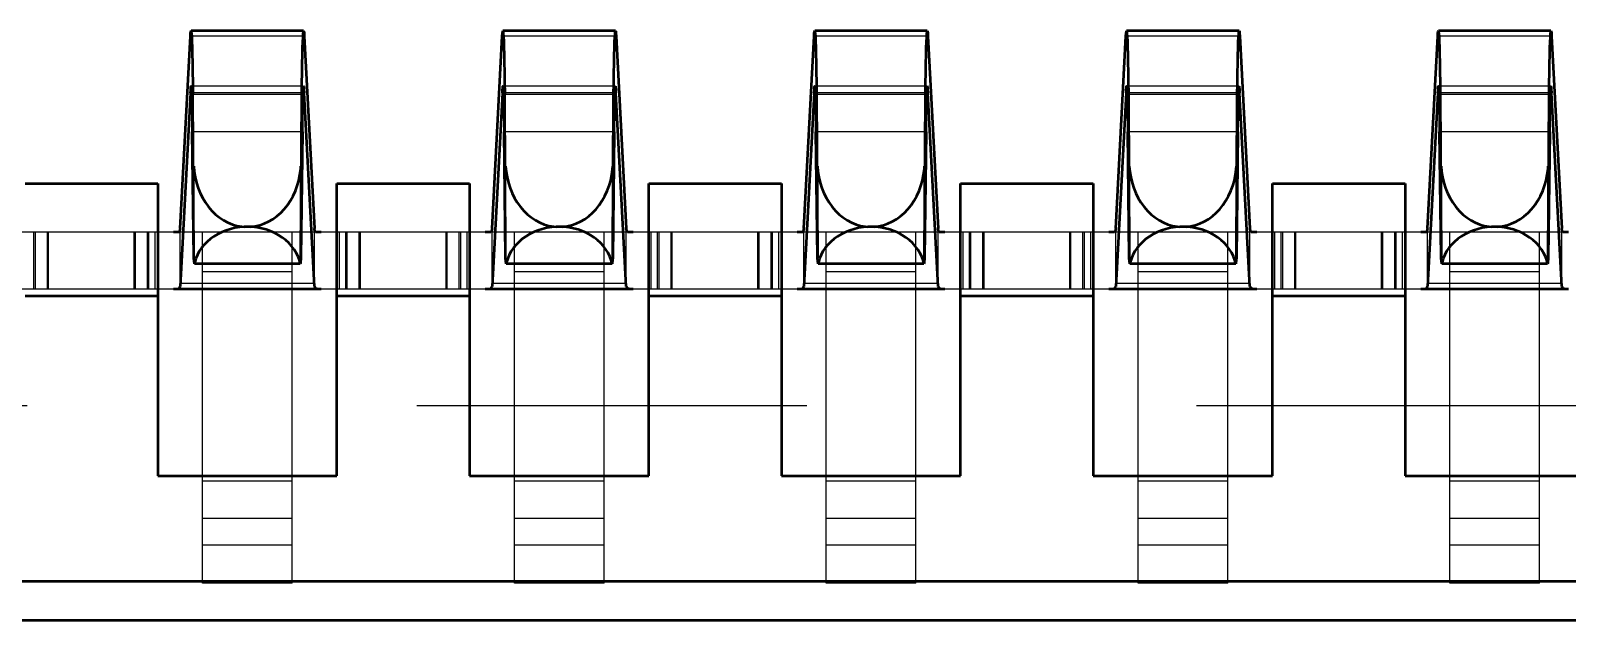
# Model space of a CAD drawing. Header units: millimetres. Extents: x -27 to 31.5, y -2.8 to 12.3.
# Drawn here: x 2.244 to 6.186, y -2.8 to -1.288 of the extents above; entities that cross this region are included whole.
import ezdxf

# ---------------------------------------------------------------- set-up
doc = ezdxf.new("R2010")
doc.units = ezdxf.units.MM
doc.linetypes.add('Dashed', pattern=[2, 1, -1])
for name, color, linetype, lineweight in [('AM_0', 7, 'Continuous', 50), ('AM_4', 3, 'Continuous', 25), ('AM_9', 6, 'Dashed', 25)]:
    doc.layers.add(name, color=color, linetype=linetype, lineweight=lineweight)

# ---------------------------------------------------------------- blocks, each defined once
blk = doc.blocks.new('1_ERF8_C_211_05_0_060PN_0_in_ERF8_060_05_0_L_DV_TR_4')
at = {"layer": 'AM_0'}
for p, q in [((2.9444, -1.288), (2.6556, -1.288)), ((3.7444, -1.288), (3.4556, -1.288)), ((4.5444, -1.288), (4.2556, -1.288)), ((5.3444, -1.288), (5.0556, -1.288)), ((6.1444, -1.288), (5.8556, -1.288)), ((2.6278, -1.7948), (2.654, -1.302)), ((2.946, -1.302), (2.9722, -1.7948)), ((3.4278, -1.7948), (3.454, -1.302)), ((3.746, -1.302), (3.7722, -1.7948)), ((4.2278, -1.7948), (4.254, -1.302)), ((4.546, -1.302), (4.5722, -1.7948)), ((5.0278, -1.7948), (5.054, -1.302)), ((5.346, -1.302), (5.3722, -1.7948)), ((5.8278, -1.7948), (5.854, -1.302)), ((6.146, -1.302), (6.1722, -1.7948)), ((2.6545, -1.447), (2.6278, -1.9438)), ((2.6571, -1.447), (2.6545, -1.447)), ((2.6625, -1.8698), (2.6604, -1.4519)), ((2.9375, -1.8698), (2.9396, -1.4519)), ((2.9455, -1.447), (2.9429, -1.447)), ((2.9722, -1.9438), (2.9455, -1.447)), ((3.4545, -1.447), (3.4278, -1.9438)), ((3.4571, -1.447), (3.4545, -1.447)), ((3.4625, -1.8698), (3.4604, -1.4519)), ((3.7375, -1.8698), (3.7396, -1.4519)), ((3.7455, -1.447), (3.7429, -1.447)), ((3.7722, -1.9438), (3.7455, -1.447)), ((4.2545, -1.447), (4.2278, -1.9438)), ((4.2571, -1.447), (4.2545, -1.447)), ((4.2604, -1.4519), (4.2625, -1.8698)), ((4.5375, -1.8698), (4.5396, -1.4519)), ((4.5455, -1.447), (4.5429, -1.447)), ((4.5722, -1.9438), (4.5455, -1.447)), ((5.0545, -1.447), (5.0278, -1.9438)), ((5.0571, -1.447), (5.0545, -1.447)), ((5.0604, -1.4519), (5.0625, -1.8698)), ((5.3375, -1.8698), (5.3396, -1.4519)), ((5.3455, -1.447), (5.3429, -1.447)), ((5.3722, -1.9438), (5.3455, -1.447)), ((5.8545, -1.447), (5.8278, -1.9438)), ((5.8571, -1.447), (5.8545, -1.447)), ((5.8604, -1.4519), (5.8625, -1.8698)), ((6.1375, -1.8698), (6.1396, -1.4519)), ((6.1455, -1.447), (6.1429, -1.447)), ((6.1722, -1.9438), (6.1455, -1.447)), ((2.6625, -1.8698), (2.6588, -1.547)), ((2.9412, -1.547), (2.9375, -1.8698)), ((3.4625, -1.8698), (3.4588, -1.547)), ((3.7412, -1.547), (3.7375, -1.8698)), ((4.2625, -1.8698), (4.2588, -1.547)), ((4.5412, -1.547), (4.5375, -1.8698)), ((5.0625, -1.8698), (5.0588, -1.547)), ((5.3412, -1.547), (5.3375, -1.8698)), ((5.8625, -1.8698), (5.8588, -1.547)), ((6.1412, -1.547), (6.1375, -1.8698)), ((2.6249, -1.805), (2.6104, -1.805)), ((2.8081, -1.791), (2.7919, -1.791)), ((2.9896, -1.805), (2.9751, -1.805)), ((3.4249, -1.805), (3.4104, -1.805)), ((3.6081, -1.791), (3.5919, -1.791)), ((3.7896, -1.805), (3.7751, -1.805)), ((4.2249, -1.805), (4.2104, -1.805)), ((4.4081, -1.791), (4.3919, -1.791)), ((4.5896, -1.805), (4.5751, -1.805)), ((5.0249, -1.805), (5.0104, -1.805)), ((5.2081, -1.791), (5.1919, -1.791)), ((5.3896, -1.805), (5.3751, -1.805)), ((5.8249, -1.805), (5.8104, -1.805)), ((6.0081, -1.791), (5.9919, -1.791)), ((6.1896, -1.805), (6.1751, -1.805)), ((2.9359, -1.886), (2.6641, -1.886)), ((3.7359, -1.886), (3.4641, -1.886)), ((4.5359, -1.886), (4.2641, -1.886)), ((5.3359, -1.886), (5.0641, -1.886)), ((6.1359, -1.886), (5.8641, -1.886)), ((2.6104, -1.95), (2.9896, -1.95)), ((2.6172, -1.95), (2.6183, -1.95)), ((2.9817, -1.95), (2.9828, -1.95)), ((3.4104, -1.95), (3.7896, -1.95)), ((3.4172, -1.95), (3.4183, -1.95)), ((3.7817, -1.95), (3.7828, -1.95)), ((4.2104, -1.95), (4.582, -1.95)), ((4.2172, -1.95), (4.2183, -1.95)), ((4.218, -1.95), (4.5896, -1.95)), ((4.5817, -1.95), (4.5828, -1.95)), ((5.0104, -1.95), (5.382, -1.95)), ((5.0172, -1.95), (5.0183, -1.95)), ((5.018, -1.95), (5.3896, -1.95)), ((5.3817, -1.95), (5.3828, -1.95)), ((5.8104, -1.95), (6.182, -1.95)), ((5.8172, -1.95), (5.8183, -1.95)), ((5.818, -1.95), (6.1896, -1.95)), ((6.1817, -1.95), (6.1828, -1.95))]:
    blk.add_line(p, q, dxfattribs=at)
for points in [[(2.654, -1.302), (2.6545, -1.294), (2.6551, -1.2893), (2.6556, -1.288)], [(2.6556, -1.288), (2.6561, -1.2897), (2.6567, -1.2948), (2.6572, -1.3032), (2.6577, -1.315), (2.6582, -1.33), (2.6587, -1.3481), (2.6592, -1.3692), (2.6596, -1.393), (2.66, -1.4195), (2.6604, -1.4484), (2.6604, -1.4519)], [(2.9396, -1.4519), (2.94, -1.4227), (2.9404, -1.396), (2.9408, -1.3718), (2.9412, -1.3504), (2.9417, -1.3319), (2.9422, -1.3166), (2.9428, -1.3044), (2.9433, -1.2956), (2.9438, -1.2901), (2.9444, -1.288), (2.9444, -1.288)], [(2.9444, -1.288), (2.945, -1.2896), (2.9455, -1.2946), (2.946, -1.302)], [(3.454, -1.302), (3.4545, -1.294), (3.4551, -1.2893), (3.4556, -1.288)], [(3.4556, -1.288), (3.4561, -1.2897), (3.4567, -1.2948), (3.4572, -1.3032), (3.4577, -1.315), (3.4582, -1.33), (3.4587, -1.3481), (3.4592, -1.3692), (3.4596, -1.393), (3.46, -1.4195), (3.4604, -1.4484), (3.4604, -1.4519)], [(3.7396, -1.4519), (3.74, -1.4227), (3.7404, -1.396), (3.7408, -1.3718), (3.7412, -1.3504), (3.7417, -1.3319), (3.7422, -1.3166), (3.7428, -1.3044), (3.7433, -1.2956), (3.7438, -1.2901), (3.7444, -1.288), (3.7444, -1.288)], [(3.7444, -1.288), (3.745, -1.2896), (3.7455, -1.2946), (3.746, -1.302)], [(4.254, -1.302), (4.2545, -1.294), (4.2551, -1.2893), (4.2556, -1.288)], [(4.2556, -1.288), (4.2561, -1.2897), (4.2567, -1.2948), (4.2572, -1.3032), (4.2577, -1.315), (4.2582, -1.33), (4.2587, -1.3481), (4.2592, -1.3692), (4.2596, -1.393), (4.26, -1.4195), (4.2604, -1.4484), (4.2604, -1.4519)], [(4.5396, -1.4519), (4.54, -1.4227), (4.5404, -1.396), (4.5408, -1.3718), (4.5412, -1.3504), (4.5417, -1.3319), (4.5422, -1.3166), (4.5428, -1.3044), (4.5433, -1.2956), (4.5438, -1.2901), (4.5444, -1.288), (4.5444, -1.288)], [(4.5444, -1.288), (4.545, -1.2896), (4.5455, -1.2946), (4.546, -1.302)], [(5.054, -1.302), (5.0545, -1.294), (5.0551, -1.2893), (5.0556, -1.288)], [(5.0556, -1.288), (5.0561, -1.2897), (5.0567, -1.2948), (5.0572, -1.3032), (5.0577, -1.315), (5.0582, -1.33), (5.0587, -1.3481), (5.0592, -1.3692), (5.0596, -1.393), (5.06, -1.4195), (5.0604, -1.4484), (5.0604, -1.4519)], [(5.3396, -1.4519), (5.34, -1.4227), (5.3404, -1.396), (5.3408, -1.3718), (5.3412, -1.3504), (5.3417, -1.3319), (5.3422, -1.3166), (5.3428, -1.3044), (5.3433, -1.2956), (5.3438, -1.2901), (5.3444, -1.288), (5.3444, -1.288)], [(5.3444, -1.288), (5.345, -1.2896), (5.3455, -1.2946), (5.346, -1.302)], [(5.854, -1.302), (5.8545, -1.294), (5.8551, -1.2893), (5.8556, -1.288)], [(5.8556, -1.288), (5.8561, -1.2897), (5.8567, -1.2948), (5.8572, -1.3032), (5.8577, -1.315), (5.8582, -1.33), (5.8587, -1.3481), (5.8592, -1.3692), (5.8596, -1.393), (5.86, -1.4195), (5.8604, -1.4484), (5.8604, -1.4519)], [(6.1396, -1.4519), (6.14, -1.4227), (6.1404, -1.396), (6.1408, -1.3718), (6.1412, -1.3504), (6.1417, -1.3319), (6.1422, -1.3166), (6.1428, -1.3044), (6.1433, -1.2956), (6.1438, -1.2901), (6.1444, -1.288), (6.1444, -1.288)], [(6.1444, -1.288), (6.145, -1.2896), (6.1455, -1.2946), (6.146, -1.302)], [(2.6545, -1.447), (2.6548, -1.44), (2.6551, -1.4348), (2.6554, -1.4316), (2.6557, -1.4302), (2.6558, -1.4302)], [(2.6558, -1.4302), (2.6561, -1.4312), (2.6564, -1.4341), (2.6567, -1.4389), (2.657, -1.4457), (2.6573, -1.4542), (2.6576, -1.4645), (2.6578, -1.4765), (2.6581, -1.4901), (2.6583, -1.5052), (2.6585, -1.5217), (2.6587, -1.5394), (2.6588, -1.547)], [(2.9412, -1.547), (2.9414, -1.5288), (2.9416, -1.5118), (2.9418, -1.4961), (2.9421, -1.4819), (2.9423, -1.4693), (2.9426, -1.4582), (2.9429, -1.449), (2.9432, -1.4415), (2.9435, -1.4359), (2.9438, -1.4322), (2.9441, -1.4304), (2.9442, -1.4302)], [(2.9442, -1.4302), (2.9445, -1.4312), (2.9448, -1.4341), (2.9451, -1.4389), (2.9454, -1.4457), (2.9455, -1.447)], [(3.4545, -1.447), (3.4548, -1.44), (3.4551, -1.4348), (3.4554, -1.4316), (3.4557, -1.4302), (3.4558, -1.4302)], [(3.4558, -1.4302), (3.4561, -1.4312), (3.4564, -1.4341), (3.4567, -1.4389), (3.457, -1.4457), (3.4573, -1.4542), (3.4576, -1.4645), (3.4578, -1.4765), (3.4581, -1.4901), (3.4583, -1.5052), (3.4585, -1.5217), (3.4587, -1.5394), (3.4588, -1.547)], [(3.7412, -1.547), (3.7414, -1.5288), (3.7416, -1.5118), (3.7418, -1.4961), (3.7421, -1.4819), (3.7423, -1.4693), (3.7426, -1.4582), (3.7429, -1.449), (3.7432, -1.4415), (3.7435, -1.4359), (3.7438, -1.4322), (3.7441, -1.4304), (3.7442, -1.4302)], [(3.7442, -1.4302), (3.7445, -1.4312), (3.7448, -1.4341), (3.7451, -1.4389), (3.7454, -1.4457), (3.7455, -1.447)], [(4.2545, -1.447), (4.2548, -1.44), (4.2551, -1.4348), (4.2554, -1.4316), (4.2557, -1.4302), (4.2558, -1.4302)], [(4.2558, -1.4302), (4.2561, -1.4312), (4.2564, -1.4341), (4.2567, -1.4389), (4.257, -1.4457), (4.2573, -1.4542), (4.2576, -1.4645), (4.2578, -1.4765), (4.2581, -1.4901), (4.2583, -1.5052), (4.2585, -1.5217), (4.2587, -1.5394), (4.2588, -1.547)], [(4.5412, -1.547), (4.5414, -1.5288), (4.5416, -1.5118), (4.5418, -1.4961), (4.5421, -1.4819), (4.5423, -1.4693), (4.5426, -1.4582), (4.5429, -1.449), (4.5432, -1.4415), (4.5435, -1.4359), (4.5438, -1.4322), (4.5441, -1.4304), (4.5442, -1.4302)], [(4.5442, -1.4302), (4.5445, -1.4312), (4.5448, -1.4341), (4.5451, -1.4389), (4.5454, -1.4457), (4.5455, -1.447)], [(5.0545, -1.447), (5.0548, -1.44), (5.0551, -1.4348), (5.0554, -1.4316), (5.0557, -1.4302), (5.0558, -1.4302)], [(5.0558, -1.4302), (5.0561, -1.4312), (5.0564, -1.4341), (5.0567, -1.4389), (5.057, -1.4457), (5.0573, -1.4542), (5.0576, -1.4645), (5.0578, -1.4765), (5.0581, -1.4901), (5.0583, -1.5052), (5.0585, -1.5217), (5.0587, -1.5394), (5.0588, -1.547)], [(5.3412, -1.547), (5.3414, -1.5288), (5.3416, -1.5118), (5.3418, -1.4961), (5.3421, -1.4819), (5.3423, -1.4693), (5.3426, -1.4582), (5.3429, -1.449), (5.3432, -1.4415), (5.3435, -1.4359), (5.3438, -1.4322), (5.3441, -1.4304), (5.3442, -1.4302)], [(5.3442, -1.4302), (5.3445, -1.4312), (5.3448, -1.4341), (5.3451, -1.4389), (5.3454, -1.4457), (5.3455, -1.447)], [(5.8545, -1.447), (5.8548, -1.44), (5.8551, -1.4348), (5.8554, -1.4316), (5.8557, -1.4302), (5.8558, -1.4302)], [(5.8558, -1.4302), (5.8561, -1.4312), (5.8564, -1.4341), (5.8567, -1.4389), (5.857, -1.4457), (5.8573, -1.4542), (5.8576, -1.4645), (5.8578, -1.4765), (5.8581, -1.4901), (5.8583, -1.5052), (5.8585, -1.5217), (5.8587, -1.5394), (5.8588, -1.547)], [(6.1412, -1.547), (6.1414, -1.5288), (6.1416, -1.5118), (6.1418, -1.4961), (6.1421, -1.4819), (6.1423, -1.4693), (6.1426, -1.4582), (6.1429, -1.449), (6.1432, -1.4415), (6.1435, -1.4359), (6.1438, -1.4322), (6.1441, -1.4304), (6.1442, -1.4302)], [(6.1442, -1.4302), (6.1445, -1.4312), (6.1448, -1.4341), (6.1451, -1.4389), (6.1454, -1.4457), (6.1455, -1.447)], [(2.6625, -1.6351), (2.6638, -1.6496), (2.6662, -1.6639), (2.6696, -1.6779), (2.6739, -1.6915), (2.6793, -1.7046), (2.6855, -1.7171), (2.6926, -1.7288), (2.7006, -1.7398), (2.7092, -1.7499), (2.7186, -1.759), (2.7286, -1.7671), (2.7392, -1.7741), (2.7502, -1.78), (2.7616, -1.7847), (2.7733, -1.7881), (2.7851, -1.7903), (2.7919, -1.791)], [(2.8081, -1.791), (2.8201, -1.7895), (2.8319, -1.7867), (2.8435, -1.7828), (2.8547, -1.7775), (2.8655, -1.7712), (2.8758, -1.7637), (2.8856, -1.7551), (2.8947, -1.7456), (2.903, -1.7351), (2.9106, -1.7238), (2.9174, -1.7117), (2.9232, -1.6989), (2.9281, -1.6856), (2.9321, -1.6718), (2.935, -1.6576), (2.9369, -1.6432), (2.9375, -1.6351)], [(3.4625, -1.6351), (3.4638, -1.6496), (3.4662, -1.6639), (3.4696, -1.6779), (3.4739, -1.6915), (3.4793, -1.7046), (3.4855, -1.7171), (3.4926, -1.7288), (3.5006, -1.7398), (3.5092, -1.7499), (3.5186, -1.759), (3.5286, -1.7671), (3.5392, -1.7741), (3.5502, -1.78), (3.5616, -1.7847), (3.5733, -1.7881), (3.5851, -1.7903), (3.5919, -1.791)], [(3.6081, -1.791), (3.6201, -1.7895), (3.6319, -1.7867), (3.6435, -1.7828), (3.6547, -1.7775), (3.6655, -1.7712), (3.6758, -1.7637), (3.6856, -1.7551), (3.6947, -1.7456), (3.703, -1.7351), (3.7106, -1.7238), (3.7174, -1.7117), (3.7232, -1.6989), (3.7281, -1.6856), (3.7321, -1.6718), (3.735, -1.6576), (3.7369, -1.6432), (3.7375, -1.6351)], [(4.2625, -1.6351), (4.2638, -1.6496), (4.2662, -1.6639), (4.2696, -1.6779), (4.2739, -1.6915), (4.2793, -1.7046), (4.2855, -1.7171), (4.2926, -1.7288), (4.3006, -1.7398), (4.3092, -1.7499), (4.3186, -1.759), (4.3286, -1.7671), (4.3392, -1.7741), (4.3502, -1.78), (4.3616, -1.7847), (4.3733, -1.7881), (4.3851, -1.7903), (4.3919, -1.791)], [(4.4081, -1.791), (4.4201, -1.7895), (4.4319, -1.7867), (4.4435, -1.7828), (4.4547, -1.7775), (4.4655, -1.7712), (4.4758, -1.7637), (4.4856, -1.7551), (4.4947, -1.7456), (4.503, -1.7351), (4.5106, -1.7238), (4.5174, -1.7117), (4.5232, -1.6989), (4.5281, -1.6856), (4.5321, -1.6718), (4.535, -1.6576), (4.5369, -1.6432), (4.5375, -1.6351)], [(5.0625, -1.6351), (5.0638, -1.6496), (5.0662, -1.6639), (5.0696, -1.6779), (5.0739, -1.6915), (5.0793, -1.7046), (5.0855, -1.7171), (5.0926, -1.7288), (5.1006, -1.7398), (5.1092, -1.7499), (5.1186, -1.759), (5.1286, -1.7671), (5.1392, -1.7741), (5.1502, -1.78), (5.1616, -1.7847), (5.1733, -1.7881), (5.1851, -1.7903), (5.1919, -1.791)], [(5.2081, -1.791), (5.2201, -1.7895), (5.2319, -1.7867), (5.2435, -1.7828), (5.2547, -1.7775), (5.2655, -1.7712), (5.2758, -1.7637), (5.2856, -1.7551), (5.2947, -1.7456), (5.303, -1.7351), (5.3106, -1.7238), (5.3174, -1.7117), (5.3232, -1.6989), (5.3281, -1.6856), (5.3321, -1.6718), (5.335, -1.6576), (5.3369, -1.6432), (5.3375, -1.6351)], [(5.8625, -1.6351), (5.8638, -1.6496), (5.8662, -1.6639), (5.8696, -1.6779), (5.8739, -1.6915), (5.8793, -1.7046), (5.8855, -1.7171), (5.8926, -1.7288), (5.9006, -1.7398), (5.9092, -1.7499), (5.9186, -1.759), (5.9286, -1.7671), (5.9392, -1.7741), (5.9502, -1.78), (5.9616, -1.7847), (5.9733, -1.7881), (5.9851, -1.7903), (5.9919, -1.791)], [(6.0081, -1.791), (6.0201, -1.7895), (6.0319, -1.7867), (6.0435, -1.7828), (6.0547, -1.7775), (6.0655, -1.7712), (6.0758, -1.7637), (6.0856, -1.7551), (6.0947, -1.7456), (6.103, -1.7351), (6.1106, -1.7238), (6.1174, -1.7117), (6.1232, -1.6989), (6.1281, -1.6856), (6.1321, -1.6718), (6.135, -1.6576), (6.1369, -1.6432), (6.1375, -1.6351)], [(2.6278, -1.7948), (2.6262, -1.802), (2.6249, -1.805)], [(2.7919, -1.791), (2.7799, -1.792), (2.7681, -1.7939), (2.7565, -1.7966), (2.7453, -1.8002), (2.7345, -1.8045), (2.7242, -1.8096), (2.7144, -1.8154), (2.7053, -1.8219), (2.697, -1.829), (2.6894, -1.8367), (2.6826, -1.845), (2.6768, -1.8536), (2.6719, -1.8627), (2.6679, -1.8721), (2.665, -1.8817), (2.6641, -1.886)], [(2.9359, -1.886), (2.9335, -1.8763), (2.93, -1.8668), (2.9255, -1.8576), (2.92, -1.8487), (2.9137, -1.8403), (2.9064, -1.8323), (2.8984, -1.825), (2.8896, -1.8182), (2.8802, -1.812), (2.8701, -1.8066), (2.8595, -1.802), (2.8484, -1.7981), (2.837, -1.795), (2.8253, -1.7927), (2.8134, -1.7913), (2.8081, -1.791)], [(2.9751, -1.805), (2.9726, -1.7978), (2.9722, -1.7948)], [(3.4278, -1.7948), (3.4262, -1.802), (3.4249, -1.805)], [(3.5919, -1.791), (3.5799, -1.792), (3.5681, -1.7939), (3.5565, -1.7966), (3.5453, -1.8002), (3.5345, -1.8045), (3.5242, -1.8096), (3.5144, -1.8154), (3.5053, -1.8219), (3.497, -1.829), (3.4894, -1.8367), (3.4826, -1.845), (3.4768, -1.8536), (3.4719, -1.8627), (3.4679, -1.8721), (3.465, -1.8817), (3.4641, -1.886)], [(3.7359, -1.886), (3.7335, -1.8763), (3.73, -1.8668), (3.7255, -1.8576), (3.72, -1.8487), (3.7137, -1.8403), (3.7064, -1.8323), (3.6984, -1.825), (3.6896, -1.8182), (3.6802, -1.812), (3.6701, -1.8066), (3.6595, -1.802), (3.6484, -1.7981), (3.637, -1.795), (3.6253, -1.7927), (3.6134, -1.7913), (3.6081, -1.791)], [(3.7751, -1.805), (3.7726, -1.7978), (3.7722, -1.7948)], [(4.2278, -1.7948), (4.2262, -1.802), (4.2249, -1.805)], [(4.3919, -1.791), (4.3799, -1.792), (4.3681, -1.7939), (4.3565, -1.7966), (4.3453, -1.8002), (4.3345, -1.8045), (4.3242, -1.8096), (4.3144, -1.8154), (4.3053, -1.8219), (4.297, -1.829), (4.2894, -1.8367), (4.2826, -1.845), (4.2768, -1.8536), (4.2719, -1.8627), (4.2679, -1.8721), (4.265, -1.8817), (4.2641, -1.886)], [(4.5359, -1.886), (4.5335, -1.8763), (4.53, -1.8668), (4.5255, -1.8576), (4.52, -1.8487), (4.5137, -1.8403), (4.5064, -1.8323), (4.4984, -1.825), (4.4896, -1.8182), (4.4802, -1.812), (4.4701, -1.8066), (4.4595, -1.802), (4.4484, -1.7981), (4.437, -1.795), (4.4253, -1.7927), (4.4134, -1.7913), (4.4081, -1.791)], [(4.5751, -1.805), (4.5726, -1.7978), (4.5722, -1.7948)], [(5.0278, -1.7948), (5.0262, -1.802), (5.0249, -1.805)], [(5.1919, -1.791), (5.1799, -1.792), (5.1681, -1.7939), (5.1565, -1.7966), (5.1453, -1.8002), (5.1345, -1.8045), (5.1242, -1.8096), (5.1144, -1.8154), (5.1053, -1.8219), (5.097, -1.829), (5.0894, -1.8367), (5.0826, -1.845), (5.0768, -1.8536), (5.0719, -1.8627), (5.0679, -1.8721), (5.065, -1.8817), (5.0641, -1.886)], [(5.3359, -1.886), (5.3335, -1.8763), (5.33, -1.8668), (5.3255, -1.8576), (5.32, -1.8487), (5.3137, -1.8403), (5.3064, -1.8323), (5.2984, -1.825), (5.2896, -1.8182), (5.2802, -1.812), (5.2701, -1.8066), (5.2595, -1.802), (5.2484, -1.7981), (5.237, -1.795), (5.2253, -1.7927), (5.2134, -1.7913), (5.2081, -1.791)], [(5.3751, -1.805), (5.3726, -1.7978), (5.3722, -1.7948)], [(5.8278, -1.7948), (5.8262, -1.802), (5.8249, -1.805)], [(5.9919, -1.791), (5.9799, -1.792), (5.9681, -1.7939), (5.9565, -1.7966), (5.9453, -1.8002), (5.9345, -1.8045), (5.9242, -1.8096), (5.9144, -1.8154), (5.9053, -1.8219), (5.897, -1.829), (5.8894, -1.8367), (5.8826, -1.845), (5.8768, -1.8536), (5.8719, -1.8627), (5.8679, -1.8721), (5.865, -1.8817), (5.8641, -1.886)], [(6.1359, -1.886), (6.1335, -1.8763), (6.13, -1.8668), (6.1255, -1.8576), (6.12, -1.8487), (6.1137, -1.8403), (6.1064, -1.8323), (6.0984, -1.825), (6.0896, -1.8182), (6.0802, -1.812), (6.0701, -1.8066), (6.0595, -1.802), (6.0484, -1.7981), (6.037, -1.795), (6.0253, -1.7927), (6.0134, -1.7913), (6.0081, -1.791)], [(6.1751, -1.805), (6.1726, -1.7978), (6.1722, -1.7948)], [(2.6641, -1.886), (2.6626, -1.8716), (2.6625, -1.8698)], [(2.9375, -1.8698), (2.9362, -1.8842), (2.9359, -1.886)], [(3.4641, -1.886), (3.4626, -1.8716), (3.4625, -1.8698)], [(3.7375, -1.8698), (3.7362, -1.8842), (3.7359, -1.886)], [(4.2641, -1.886), (4.2626, -1.8716), (4.2625, -1.8698)], [(4.5375, -1.8698), (4.5362, -1.8842), (4.5359, -1.886)], [(5.0641, -1.886), (5.0626, -1.8716), (5.0625, -1.8698)], [(5.3375, -1.8698), (5.3362, -1.8842), (5.3359, -1.886)], [(5.8641, -1.886), (5.8626, -1.8716), (5.8625, -1.8698)], [(6.1375, -1.8698), (6.1362, -1.8842), (6.1359, -1.886)], [(2.6183, -1.95), (2.6248, -1.9487), (2.6278, -1.9438)], [(2.9722, -1.9438), (2.975, -1.9486), (2.9817, -1.95)], [(3.4183, -1.95), (3.4248, -1.9487), (3.4278, -1.9438)], [(3.7722, -1.9438), (3.775, -1.9486), (3.7817, -1.95)], [(4.2183, -1.95), (4.2248, -1.9487), (4.2278, -1.9438)], [(4.5722, -1.9438), (4.575, -1.9486), (4.5817, -1.95)], [(5.0183, -1.95), (5.0248, -1.9487), (5.0278, -1.9438)], [(5.3722, -1.9438), (5.375, -1.9486), (5.3817, -1.95)], [(5.8183, -1.95), (5.8248, -1.9487), (5.8278, -1.9438)], [(6.1722, -1.9438), (6.175, -1.9486), (6.1817, -1.95)]]:
    blk.add_lwpolyline(points, dxfattribs=at)
at = {"layer": 'AM_4'}
for p, q in [((2.9396, -1.4519), (2.6604, -1.4519)), ((3.7396, -1.4519), (3.4604, -1.4519)), ((4.5396, -1.4519), (4.2604, -1.4519)), ((5.3396, -1.4519), (5.0604, -1.4519)), ((6.1396, -1.4519), (5.8604, -1.4519)), ((2.6278, -1.9438), (2.6278, -1.7948)), ((2.9722, -1.9438), (2.9722, -1.7948)), ((3.4278, -1.9438), (3.4278, -1.7948)), ((3.7722, -1.9438), (3.7722, -1.7948)), ((4.2278, -1.9438), (4.2278, -1.7948)), ((4.5722, -1.9438), (4.5722, -1.7948)), ((5.0278, -1.9438), (5.0278, -1.7948)), ((5.3722, -1.9438), (5.3722, -1.7948)), ((5.8278, -1.9438), (5.8278, -1.7948)), ((6.1722, -1.9438), (6.1722, -1.7948)), ((2.9717, -1.936), (2.6283, -1.936)), ((3.7717, -1.936), (3.4283, -1.936)), ((4.5717, -1.936), (4.2283, -1.936)), ((5.3717, -1.936), (5.0283, -1.936)), ((6.1717, -1.936), (5.8283, -1.936))]:
    blk.add_line(p, q, dxfattribs=at)
at = {"layer": 'AM_9'}
for p, q in [((2.946, -1.302), (2.654, -1.302)), ((3.746, -1.302), (3.454, -1.302)), ((4.546, -1.302), (4.254, -1.302)), ((5.346, -1.302), (5.054, -1.302)), ((6.146, -1.302), (5.854, -1.302)), ((2.9442, -1.4302), (2.6558, -1.4302)), ((2.9429, -1.447), (2.6571, -1.447)), ((3.7442, -1.4302), (3.4558, -1.4302)), ((3.7429, -1.447), (3.4571, -1.447)), ((4.5442, -1.4302), (4.2558, -1.4302)), ((4.5429, -1.447), (4.2571, -1.447)), ((5.3442, -1.4302), (5.0558, -1.4302)), ((5.3429, -1.447), (5.0571, -1.447)), ((6.1442, -1.4302), (5.8558, -1.4302)), ((6.1429, -1.447), (5.8571, -1.447)), ((2.9412, -1.547), (2.6588, -1.547)), ((3.7412, -1.547), (3.4588, -1.547)), ((4.5412, -1.547), (4.2588, -1.547)), ((5.3412, -1.547), (5.0588, -1.547)), ((6.1412, -1.547), (5.8588, -1.547)), ((2.6104, -1.805), (2.1896, -1.805)), ((2.2524, -1.95), (2.2524, -1.805)), ((2.2562, -1.95), (2.2562, -1.805)), ((2.287, -1.95), (2.287, -1.805)), ((2.29, -1.95), (2.29, -1.805)), ((2.51, -1.95), (2.51, -1.805)), ((2.513, -1.95), (2.513, -1.805)), ((2.5438, -1.95), (2.5438, -1.805)), ((2.5476, -1.95), (2.5476, -1.805)), ((2.5638, -1.95), (2.5638, -1.805)), ((2.9751, -1.805), (2.6249, -1.805)), ((2.685, -2.705), (2.685, -1.805)), ((2.915, -2.705), (2.915, -1.805)), ((3.4104, -1.805), (2.9896, -1.805)), ((3.0362, -1.95), (3.0362, -1.805)), ((3.0524, -1.95), (3.0524, -1.805)), ((3.0562, -1.95), (3.0562, -1.805)), ((3.087, -1.95), (3.087, -1.805)), ((3.09, -1.95), (3.09, -1.805)), ((3.31, -1.95), (3.31, -1.805)), ((3.313, -1.95), (3.313, -1.805)), ((3.3438, -1.95), (3.3438, -1.805)), ((3.3476, -1.95), (3.3476, -1.805)), ((3.3638, -1.95), (3.3638, -1.805)), ((3.7751, -1.805), (3.4249, -1.805)), ((3.485, -2.705), (3.485, -1.805)), ((3.715, -2.705), (3.715, -1.805)), ((4.2104, -1.805), (3.7896, -1.805)), ((3.8362, -1.95), (3.8362, -1.805)), ((3.8524, -1.95), (3.8524, -1.805)), ((3.8562, -1.95), (3.8562, -1.805)), ((3.887, -1.95), (3.887, -1.805)), ((3.89, -1.95), (3.89, -1.805)), ((4.11, -1.95), (4.11, -1.805)), ((4.113, -1.95), (4.113, -1.805)), ((4.1438, -1.95), (4.1438, -1.805)), ((4.1476, -1.95), (4.1476, -1.805)), ((4.1638, -1.95), (4.1638, -1.805)), ((4.5751, -1.805), (4.2249, -1.805)), ((4.285, -2.705), (4.285, -1.805)), ((4.515, -2.705), (4.515, -1.805)), ((5.0104, -1.805), (4.5896, -1.805)), ((4.6362, -1.95), (4.6362, -1.805)), ((4.6524, -1.95), (4.6524, -1.805)), ((4.6562, -1.95), (4.6562, -1.805)), ((4.687, -1.95), (4.687, -1.805)), ((4.69, -1.95), (4.69, -1.805)), ((4.91, -1.95), (4.91, -1.805)), ((4.913, -1.95), (4.913, -1.805)), ((4.9438, -1.95), (4.9438, -1.805)), ((4.9476, -1.95), (4.9476, -1.805)), ((4.9638, -1.95), (4.9638, -1.805)), ((5.3751, -1.805), (5.0249, -1.805)), ((5.085, -2.705), (5.085, -1.805)), ((5.315, -2.705), (5.315, -1.805)), ((5.8104, -1.805), (5.3896, -1.805)), ((5.4362, -1.95), (5.4362, -1.805)), ((5.4524, -1.95), (5.4524, -1.805)), ((5.4562, -1.95), (5.4562, -1.805)), ((5.487, -1.95), (5.487, -1.805)), ((5.49, -1.95), (5.49, -1.805)), ((5.71, -1.95), (5.71, -1.805)), ((5.713, -1.95), (5.713, -1.805)), ((5.7438, -1.95), (5.7438, -1.805)), ((5.7476, -1.95), (5.7476, -1.805)), ((5.7638, -1.95), (5.7638, -1.805)), ((6.1751, -1.805), (5.8249, -1.805)), ((5.885, -2.705), (5.885, -1.805)), ((6.115, -2.705), (6.115, -1.805)), ((2.915, -1.906), (2.685, -1.906)), ((3.715, -1.906), (3.485, -1.906)), ((4.515, -1.906), (4.285, -1.906)), ((5.315, -1.906), (5.085, -1.906)), ((6.115, -1.906), (5.885, -1.906)), ((2.1896, -1.95), (2.6104, -1.95)), ((2.9828, -1.95), (2.6172, -1.95)), ((2.9896, -1.95), (3.4104, -1.95)), ((3.7828, -1.95), (3.4172, -1.95)), ((3.7896, -1.95), (4.2104, -1.95)), ((4.5828, -1.95), (4.2172, -1.95)), ((4.5896, -1.95), (5.0104, -1.95)), ((5.3828, -1.95), (5.0172, -1.95)), ((5.3896, -1.95), (5.8104, -1.95)), ((6.1828, -1.95), (5.8172, -1.95)), ((2.915, -2.4432), (2.685, -2.4432)), ((3.715, -2.4432), (3.485, -2.4432)), ((4.515, -2.4432), (4.285, -2.4432)), ((5.315, -2.4432), (5.085, -2.4432)), ((6.115, -2.4432), (5.885, -2.4432)), ((2.915, -2.539), (2.685, -2.539)), ((3.715, -2.539), (3.485, -2.539)), ((4.515, -2.539), (4.285, -2.539)), ((5.315, -2.539), (5.085, -2.539)), ((6.115, -2.539), (5.885, -2.539)), ((2.915, -2.607), (2.685, -2.607)), ((3.715, -2.607), (3.485, -2.607)), ((4.515, -2.607), (4.285, -2.607)), ((5.315, -2.607), (5.085, -2.607)), ((6.115, -2.607), (5.885, -2.607)), ((2.915, -2.705), (2.685, -2.705)), ((3.715, -2.705), (3.485, -2.705)), ((4.515, -2.705), (4.285, -2.705)), ((5.315, -2.705), (5.085, -2.705)), ((6.115, -2.705), (5.885, -2.705))]:
    blk.add_line(p, q, dxfattribs=at)
blk = doc.blocks.new('2_ERF8_060_05_0_DVTR_0_in_ERF8_060_05_0_L_DV_TR_4')
at = {"layer": 'AM_0'}
for p, q in [((2.23, -1.68), (2.57, -1.68)), ((2.57, -1.68), (2.57, -2.43)), ((3.03, -2.43), (3.03, -1.68)), ((3.03, -1.68), (3.37, -1.68)), ((3.37, -1.68), (3.37, -2.43)), ((3.83, -2.43), (3.83, -1.68)), ((3.83, -1.68), (4.17, -1.68)), ((4.17, -1.68), (4.17, -2.43)), ((4.63, -2.43), (4.63, -1.68)), ((4.63, -1.68), (4.97, -1.68)), ((4.97, -1.68), (4.97, -2.43)), ((5.43, -2.43), (5.43, -1.68)), ((5.43, -1.68), (5.77, -1.68)), ((5.77, -1.68), (5.77, -2.43)), ((2.57, -1.9687), (2.23, -1.9687)), ((3.37, -1.9687), (3.03, -1.9687)), ((4.17, -1.9687), (3.83, -1.9687)), ((4.97, -1.9687), (4.63, -1.9687)), ((5.77, -1.9687), (5.43, -1.9687)), ((2.57, -2.43), (3.03, -2.43)), ((3.37, -2.43), (3.83, -2.43)), ((4.17, -2.43), (4.63, -2.43)), ((4.97, -2.43), (5.43, -2.43)), ((5.77, -2.43), (6.23, -2.43)), ((-25.55, -2.7), (27, -2.7)), ((-25.45, -2.8), (27, -2.8))]:
    blk.add_line(p, q, dxfattribs=at)
at = {"layer": 'AM_9'}
blk.add_line((24.235, -2.25), (-24.235, -2.25), dxfattribs=at)

msp = doc.modelspace()

# ---------------------------------------------------------------- block references
for name in ['2_ERF8_060_05_0_DVTR_0_in_ERF8_060_05_0_L_DV_TR_4', '1_ERF8_C_211_05_0_060PN_0_in_ERF8_060_05_0_L_DV_TR_4']:
    msp.add_blockref(name, (0, 0))

doc.saveas('drawing.dxf')
